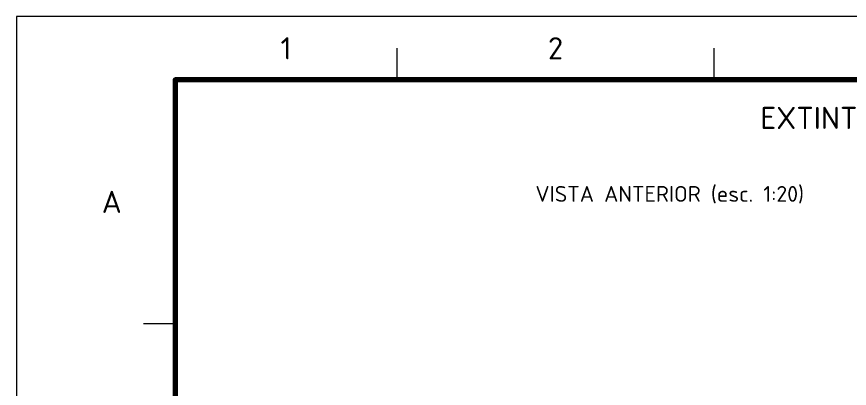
# Model space of a CAD drawing. Header units: millimetres. Extents: x 0 to 420, y 0 to 297.
# Drawn here: x 0 to 131.3, y 238.3 to 297 of the extents above; entities that cross this region are included whole.
import ezdxf
from ezdxf.enums import TextEntityAlignment as Align

# ---------------------------------------------------------------- set-up
doc = ezdxf.new("R2010")
doc.units = ezdxf.units.MM
for name, color, linetype, lineweight in [('06-TEXTO', 7, 'CONTINUOUS', 25), ('07-RECUADRO', 7, 'CONTINUOUS', 70), ('08-FINA', 5, 'CONTINUOUS', 18)]:
    doc.layers.add(name, color=color, linetype=linetype, lineweight=lineweight)
doc.styles.add('ISO3098', font='isocpeur.ttf')

msp = doc.modelspace()

# ---------------------------------------------------------------- linework, layer by layer
at = {"layer": '07-RECUADRO'}
msp.add_lwpolyline([(25, 10), (410, 10), (410, 287), (25, 287)], close=True, dxfattribs=at)
at = {"layer": '08-FINA'}
for p, q in [((60, 287), (60, 292)), ((110, 287), (110, 292)), ((25, 248.5), (20, 248.5))]:
    msp.add_line(p, q, dxfattribs=at)
msp.add_lwpolyline([(0, 0), (420, 0), (420, 297), (0, 297)], close=True, dxfattribs=at)

# ---------------------------------------------------------------- texts
at = {"layer": '06-TEXTO', "style": 'ISO3098'}
for s, height, p in [('1', 3.5, (42.5, 292)), ('2', 3.5, (85, 292)), ('EXTINTOR SUSTITUTO PARA EXTINTOR AFFF 50 L SOBRE RUEDAS (IRAM 3517-2:2020 9.4.5)', 3.5, (217.5, 281)), ('A', 3.5, (15, 267.75)), ('VISTA ANTERIOR (esc. 1:20)', 2.5, (103, 269))]:
    msp.add_text(s, height=height, dxfattribs=at).set_placement(p, align=Align.MIDDLE_CENTER)

doc.saveas('drawing.dxf')
